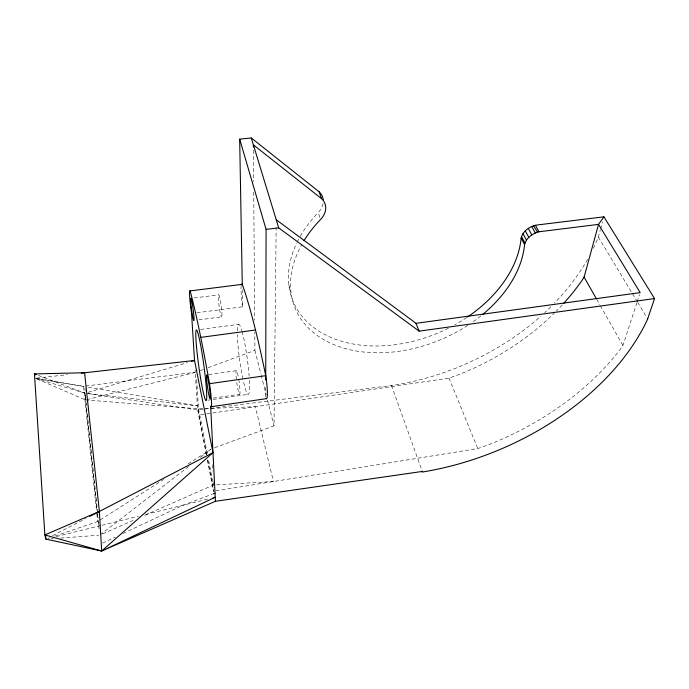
<?xml version="1.0" encoding="UTF-8"?>
<svg xmlns="http://www.w3.org/2000/svg" width="689" height="689" viewBox="0 0 689 689"><rect width="100%" height="100%" fill="white"/><g stroke="black" fill="none" stroke-linecap="round" stroke-linejoin="round"><path stroke-width="0.52" stroke-dasharray="3.44 2.58" d="M265.678 396.967L265.704 386.322M214.589 447.747L274.033 425.862L276.151 227.275M593.393 248.298A213.693 152.769 -23.4 0 0 598.328 237.076L600.283 229.997M600.567 228.981L602.522 221.901M215.838 490.818L477.778 448.573L488.699 444.706A229.79 151.692 -22.7 0 0 620.944 348.419L622.934 345.49L636.869 302.781M637.204 301.765L639.521 294.651M188.683 466.522L99.716 535.189L99.922 537.153M200.551 457.367L210.713 449.521L187.158 464.446M55.017 536.033L97.666 521.573L163.655 479.449M52.562 535.672L85.996 518.369M102.583 543.104L115.201 537.17M122.961 533.519L183.102 505.201L212.031 494.28M102.661 533.889L133.046 520.479M144.811 515.286L213.426 485.004L208.328 458.908M200.223 370.665L203.203 369.554M208.173 367.711L254.913 350.356L254.784 332.072M212.755 413.012L449.004 378.115L459.313 374.437A215.063 152.751 -23.3 0 0 554.189 313.254M47.903 538.445L49.935 537.756M88.158 392.299L187.365 362.621M195.211 372.396L85.522 399.947L36.362 378.692M56.274 536.567L100.973 525.509M102.015 525.259L138.403 516.259M145.68 514.459L207.975 499.051M206.631 454.671L198.906 415.054L211.687 413.167M213.142 398.121L239.583 394.289M207.949 400.188L212.16 399.568M213.22 399.422L247.98 394.366M208.853 374.54L236.353 370.665A11.92 1.214 82.1 0 1 238.583 378.485M200.663 329.42L238.695 324.373M198.888 319.868L221.522 316.906A11.162 1.068 82.5 0 0 220.523 301.145A11.162 1.068 82.5 0 0 218.456 299.569A11.162 1.068 82.5 0 0 221.522 316.906M196.882 312.746L242.674 306.794L242.364 289.69M194.04 297.975L218.792 294.823M85.66 386.055L195.176 372.275M202.971 409.309L197.648 409.981L86.151 393.376L197.39 405.855L88.321 387.287M204.039 409.171L209.361 408.499M210.429 408.37L391.49 385.521A213.693 152.769 -23.4 0 0 540.787 316.208M36.448 378.149L67.47 374.678M51.158 538.746L53.268 538.591M60.658 538.049L98.665 535.267M216.647 484.823L273.447 481.533L255.335 406.717L203.884 408.603M84.954 387.838L85.522 399.947L198.518 408.801L202.807 408.637M84.092 386.563L36.439 378.45L83.533 386.322L96.77 513.047M35.38 378.27L85.091 393.212L97.425 510.515M38.42 375.419L85.091 393.212L84.781 392.876L97.373 512.823M598.328 237.076L637.11 301.412M637.661 302.325L646.523 317.035M596.683 299.284L599.835 304.831M600.36 305.752L622.934 345.49M449.004 378.115L477.778 448.573M391.49 385.521L422.297 471.448M323.055 203.634A21.04 16.002 -18.6 0 1 318.206 212.565L320.6 219.455M288.855 284.893L290.939 291.878M254.913 350.356L260.942 374.144M261.2 375.186L266.178 394.831M267.487 400.008L274.033 425.862M198.518 408.801L207.303 453.689M207.647 459.882L213.745 491.162M206.442 455.11L197.648 409.981L195.125 369.976M207.458 460.355L213.59 491.843M97.537 511.582L98.208 517.982M98.656 522.245L98.992 525.449M97.485 513.891L99.052 528.799M96.882 514.115L97.666 521.573M196.701 379.475L198.906 415.054M212.384 464.808L212.712 471.19M213.263 481.818L213.59 488.079M253.414 150.245L253.655 181.448M253.733 192.205L254.689 320.23M466.642 317.586A121.169 85.031 -22.7 0 1 454.973 324.726M448.479 328.162A121.169 85.031 -22.7 0 1 322.771 333.442A121.169 85.031 -22.7 0 1 296.649 243.208M297.123 242.218A121.169 85.031 -22.7 0 1 299.155 238.273M300.249 236.327A121.169 85.031 -22.7 0 1 318.206 212.565M480.87 315.95A121.919 84.988 -22.7 0 1 471.379 322.995M467.788 325.389A121.919 84.988 -22.7 0 1 328.817 342.364A121.919 84.988 -22.7 0 1 301.937 244.242M242.674 306.794A18.827 2.205 82.5 0 1 241.133 286.391M249.435 380.345A35.354 3.876 82.2 0 1 243.096 380.018M242.873 378.967A35.354 3.876 82.2 0 1 237.343 334.544M237.335 330.703A35.354 3.876 82.2 0 1 241.813 330.703M242.08 331.624A35.354 3.876 82.2 0 1 249.16 376.125M238.756 379.475A11.92 1.214 82.1 0 1 239.746 394.194A11.92 1.214 82.1 0 1 236.74 382.378M236.361 379.355A11.92 1.214 82.1 0 1 236.31 370.673M587.622 259.314A213.693 152.769 -23.4 0 1 554.499 303.074M550.812 306.803A213.693 152.769 -23.4 0 1 544.715 312.642M562.25 304.943A215.063 152.751 -23.3 0 1 556.428 311.023"/><path stroke-width="1.03" d="M265.721 379.94L266.083 229.359L239.669 139.126L251.27 137.964L319.128 191.809A21.04 16.002 -18.6 0 1 323.236 199.896M467.53 316.983A121.169 85.031 -22.7 0 0 521.125 238.049C522.951 230.824 530.125 225.983 537.265 224.967L603.926 216.837L654.55 298.561L647.634 318.869M482.515 314.615A121.919 84.988 -22.7 0 0 524.579 244.569C526.224 237.869 532.597 233.407 538.987 231.771L598.534 224.373L603.926 216.837M563.662 303.401A215.063 152.751 -23.3 0 0 582.291 280.01L584.091 277.107L598.534 224.373L640.184 292.618L416.01 323.322L276.229 219.757M266.161 398.587A20.102 2.506 82 0 0 265.73 375.677A223.581 23.736 81.6 0 0 242.27 284.342L190.138 290.913A18.999 1.352 82.4 0 0 191.559 313.435L194.531 360.485L212.979 452.656L101.688 551.036L45.879 539.134L44.871 534.922L34.45 373.903L84.592 372.766L99.371 511.453L101.688 551.036L44.871 534.922L99.371 511.453M89.82 516.397L212.979 452.656M422.297 471.448L215.433 501.291L101.688 551.036L215.226 497.26L210.636 406.097A20.3 1.542 82.1 0 0 209.508 383.695A225.492 14.581 81.9 0 0 190.138 290.913M213.03 493.901L215.02 493.143M191.456 361.398L194.531 360.485L81.38 373.128M213.159 497.777L215.226 497.26L215.433 501.291M211.23 406.734L266.583 398.621M209.508 383.695L265.73 375.677M251.27 137.964L278.709 227.887L419.136 331.151L654.55 298.561M200.749 337.377L255.49 330.031M266.083 229.359L278.709 227.887M36.439 374.661L34.45 373.903L34.82 375.651M304.038 240.65A121.919 84.988 -22.7 0 1 320.6 219.455A21.187 16.011 -18.6 0 0 321.565 198.673L253.38 144.862L253.397 147.015M533.57 225.803L537.592 232.236M535.422 225.286L538.987 231.771M584.091 277.107L596.166 298.363M531.744 226.5L535.284 232.994M528.282 228.386L531.796 234.889M525.285 230.824L528.782 237.326M522.977 233.614L526.448 240.125M521.504 236.577L524.966 243.088M521.125 238.049L524.579 244.569M416.01 323.322L419.136 331.151M319.128 191.809L321.565 198.673M45.663 535.921L45.879 539.134M239.669 139.126L242.27 284.342A18.827 2.205 82.5 0 0 241.305 285.16M647.755 318.878A231.34 152.157 -22.7 0 1 422.228 472.051M196.417 345.783A35.613 2.575 82.2 0 0 205.839 400.49A35.613 2.575 82.2 0 0 201.421 349.538A35.613 2.575 82.2 0 0 196.417 345.783M206.734 380.552A11.989 0.913 82.1 0 0 209.973 398.587A11.989 0.913 82.1 0 0 208.388 381.008A11.989 0.913 82.1 0 0 206.734 380.552M190.853 303.108A11.213 0.801 82.4 0 0 193.747 320.549A11.213 0.801 82.4 0 0 192.464 304.745A11.213 0.801 82.4 0 0 190.853 303.108"/></g></svg>
